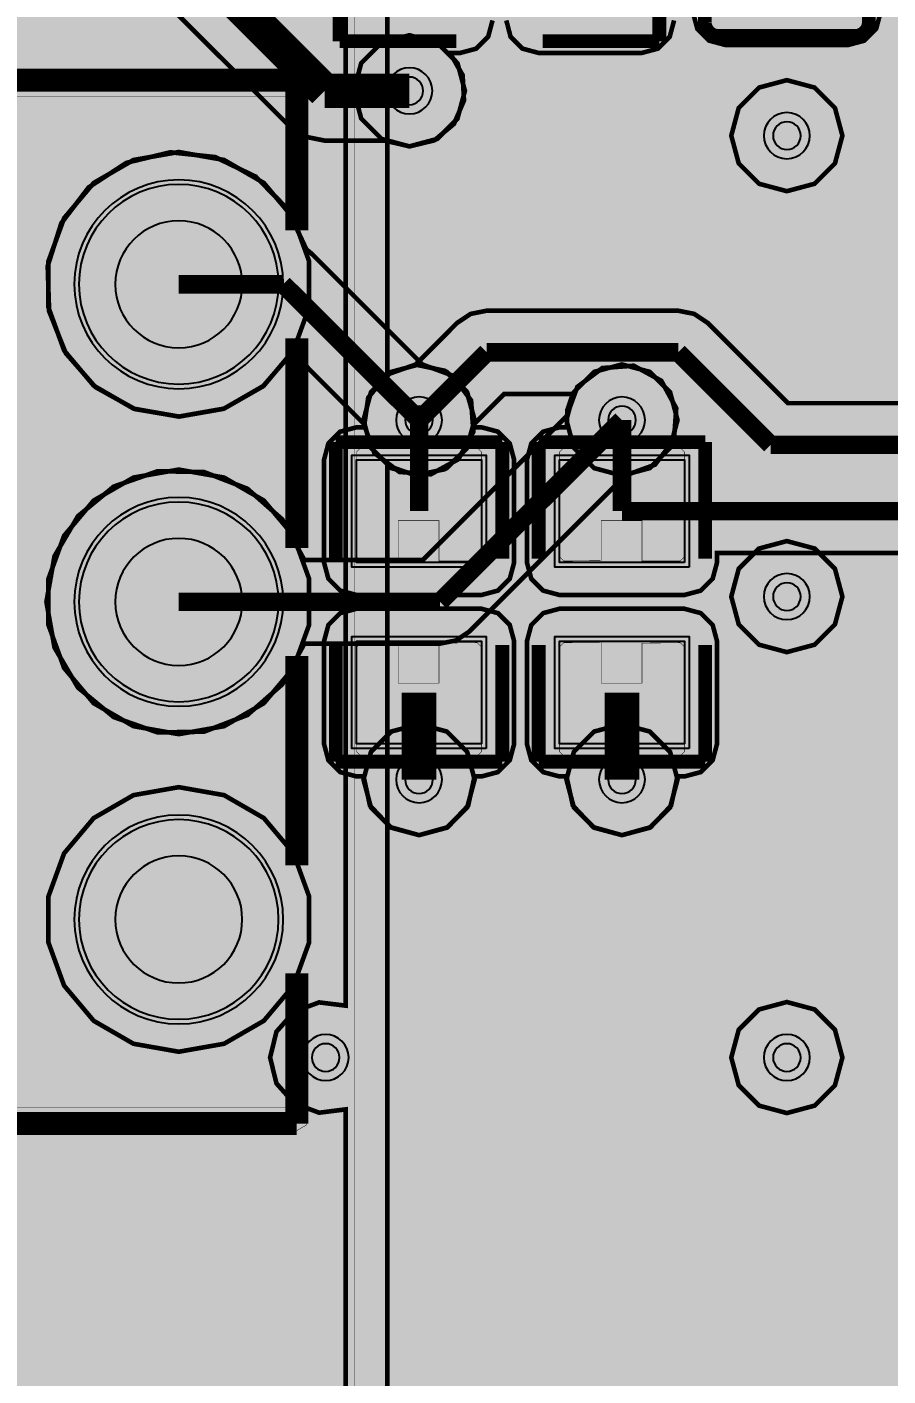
# Model space of a CAD drawing. Header units: millimetres. Extents: x -61 to 56, y -72 to 70.
# Drawn here: x -42.77 to -33.29, y 5.47 to 20.34 of the extents above; entities that cross this region are included whole.
import ezdxf

# ---------------------------------------------------------------- set-up
doc = ezdxf.new("R2010")
doc.units = ezdxf.units.MM
doc.header["$MEASUREMENT"] = 0
for name, color, linetype, true_color in [('02GND', 7, 'Continuous', 0x999966), ('03POWER', 7, 'Continuous', 0x008000), ('Bottom-Layer', 7, 'Continuous', 0x0000ff), ('Bottom-Paste-Mask-Layer', 7, 'Continuous', 0x800000), ('Bottom-Solder-Mask-Layer', 7, 'Continuous', 0xaa00ff), ('Document-Layer', 7, 'Continuous', 0xffffff), ('Hole-Layer', 7, 'Continuous', 0x222222), ('Multi-Layer', 7, 'Continuous', 0xc0c0c0), ('Top-Layer', 7, 'Continuous', 0xff0000), ('Top-Paste-Mask-Layer', 7, 'Continuous', 0x808080), ('Top-Silkscreen-Layer', 7, 'Continuous', 0xffcc00), ('Top-Solder-Mask-Layer', 7, 'Continuous', 0x800080)]:
    doc.layers.add(name, color=color, linetype=linetype, true_color=true_color)

msp = doc.modelspace()

# ---------------------------------------------------------------- hatches: boundary and pattern name
at = {"layer": '02GND'}
for points in [[(-49.642, 52.153), (49.642, 52.153), (49.642, -62.142), (-49.642, -62.142)], [(-39.172, 19.632), (-39.09, 19.326), (-38.866, 19.102), (-38.56, 19.02), (-38.254, 19.102), (-38.03, 19.326), (-37.948, 19.632), (-38.03, 19.938), (-38.254, 20.163), (-38.56, 20.245), (-38.866, 20.163), (-39.09, 19.938)], [(-41.1, 18.958), (-41.599, 18.87), (-42.037, 18.617), (-42.363, 18.229), (-42.536, 17.753), (-42.536, 17.247), (-42.363, 16.771), (-42.037, 16.383), (-41.599, 16.13), (-41.1, 16.042), (-40.601, 16.13), (-40.163, 16.383), (-39.837, 16.771), (-39.664, 17.247), (-39.664, 17.753), (-39.837, 18.229), (-40.163, 18.617), (-40.601, 18.87)], [(-39.065, 16.004), (-38.983, 15.698), (-38.759, 15.474), (-38.453, 15.392), (-38.147, 15.474), (-37.923, 15.698), (-37.841, 16.004), (-37.923, 16.311), (-38.147, 16.535), (-38.453, 16.617), (-38.759, 16.535), (-38.983, 16.311)], [(-36.83, 16.004), (-36.748, 15.698), (-36.524, 15.474), (-36.218, 15.392), (-35.912, 15.474), (-35.688, 15.698), (-35.606, 16.004), (-35.688, 16.311), (-35.912, 16.535), (-36.218, 16.617), (-36.524, 16.535), (-36.748, 16.311)], [(-41.1, 15.458), (-41.599, 15.37), (-42.037, 15.117), (-42.363, 14.729), (-42.536, 14.253), (-42.536, 13.747), (-42.363, 13.271), (-42.037, 12.883), (-41.599, 12.63), (-41.1, 12.542), (-40.601, 12.63), (-40.163, 12.883), (-39.837, 13.271), (-39.664, 13.747), (-39.664, 14.253), (-39.837, 14.729), (-40.163, 15.117), (-40.601, 15.37)], [(-39.065, 12.041), (-38.983, 11.735), (-38.759, 11.511), (-38.453, 11.429), (-38.147, 11.511), (-37.923, 11.735), (-37.841, 12.041), (-37.923, 12.347), (-38.147, 12.571), (-38.453, 12.653), (-38.759, 12.571), (-38.983, 12.347)], [(-36.83, 12.041), (-36.748, 11.735), (-36.524, 11.511), (-36.218, 11.429), (-35.912, 11.511), (-35.688, 11.735), (-35.606, 12.041), (-35.688, 12.347), (-35.912, 12.571), (-36.218, 12.653), (-36.524, 12.571), (-36.748, 12.347)]]:
    msp.add_hatch(color=256, dxfattribs=at).paths.add_polyline_path(points)
at = {"layer": '03POWER'}
for points in [[(48.499, -56.042), (48.581, -56.348), (48.806, -56.572), (49.112, -56.654), (49.418, -56.571), (49.642, -56.346), (49.642, -62.142), (44.192, -62.142), (44.393, -61.957), (44.493, -61.703), (44.472, -61.43), (45.189, -61.704), (45.95, -61.804), (46.713, -61.727), (47.438, -61.475), (48.085, -61.064), (48.62, -60.514), (49.014, -59.855), (49.245, -59.123), (49.302, -58.358), (49.18, -57.601), (48.887, -56.892), (48.438, -56.269), (47.858, -55.767), (47.177, -55.412), (46.434, -55.224), (45.666, -55.212), (44.917, -55.378), (44.226, -55.712), (43.631, -56.196), (43.164, -56.805), (42.849, -57.504), (42.704, -58.258), (42.737, -59.024), (42.946, -59.763), (43.32, -60.433), (43.838, -60.999), (-43.362, -60.999), (-43.621, -61.056), (-43.831, -61.218), (-43.953, -61.453), (-43.964, -61.718), (-43.863, -61.963), (-43.667, -62.142), (-49.642, -62.142), (-49.642, -56.582), (-49.433, -56.797), (-49.148, -56.888), (-48.853, -56.832), (-49.162, -57.541), (-49.298, -58.303), (-49.253, -59.075), (-49.03, -59.816), (-48.641, -60.484), (-48.107, -61.044), (-47.458, -61.464), (-46.728, -61.722), (-45.959, -61.803), (-45.192, -61.703), (-44.469, -61.428), (-43.83, -60.992), (-43.31, -60.419), (-42.937, -59.741), (-42.732, -58.995), (-42.707, -58.222), (-42.861, -57.464), (-43.188, -56.763), (-43.668, -56.157), (-44.277, -55.679), (-44.979, -55.356), (-45.738, -55.205), (-46.511, -55.234), (-47.256, -55.443), (-47.932, -55.818), (-48.502, -56.341), (-48.5, -56.309), (-48.499, -56.277), (-48.499, 51.315), (-19.403, 51.315), (-19.629, 51.144), (-19.755, 50.889), (-19.751, 50.604), (-19.619, 50.352), (-19.388, 50.187), (-19.658, 49.977), (-19.773, 49.655), (-19.698, 49.322), (-19.455, 49.081), (-19.684, 48.858), (-19.769, 48.551), (-19.689, 48.242), (-19.463, 48.016), (-19.155, 47.934), (-18.847, 48.018), (-18.624, 48.246), (-18.545, 48.556), (-18.633, 48.863), (-18.864, 49.083), (-18.625, 49.324), (-18.551, 49.655), (-18.665, 49.975), (-18.931, 50.185), (-18.698, 50.349), (-18.565, 50.601), (-18.56, 50.887), (-18.685, 51.143), (-18.912, 51.315), (48.426, 51.315), (48.499, 51.242)], [(-46.283, 39.221), (-46.42, 39.193), (-46.536, 39.116), (-47.743, 37.909), (-47.821, 37.792), (-47.848, 37.655), (-47.848, -24.451), (-47.821, -24.588), (-47.743, -24.704), (-46.326, -26.121), (-46.21, -26.198), (-46.073, -26.226), (-40.603, -26.226), (-40.466, -26.198), (-40.35, -26.121), (-38.908, -24.678), (-38.83, -24.562), (-38.803, -24.425), (-38.803, 15.502), (-38.492, 15.394), (-38.17, 15.462), (-37.93, 15.687), (-37.841, 16.004), (-37.93, 16.322), (-38.17, 16.547), (-38.492, 16.615), (-38.803, 16.507), (-38.803, 28.716), (-36.173, 31.345), (-36.013, 31.073), (-35.739, 30.917), (-35.424, 30.918), (-35.151, 31.076), (-34.993, 31.349), (-34.992, 31.665), (-35.148, 31.939), (-35.42, 32.099), (-33.88, 33.638), (-33.802, 33.755), (-33.775, 33.892), (-33.775, 38.431), (-33.802, 38.568), (-33.88, 38.684), (-34.114, 38.918), (-33.866, 39.163), (-33.791, 39.504), (-33.915, 39.83), (-34.197, 40.035), (-34.545, 40.053), (-34.847, 39.878), (-35.004, 39.567), (-34.966, 39.221), (-38.918, 39.221), (-38.872, 39.515), (-38.972, 39.797), (-39.193, 39.998), (-39.482, 40.07), (-39.771, 39.998), (-39.992, 39.797), (-40.091, 39.515), (-40.046, 39.221), (-43.998, 39.221), (-43.952, 39.515), (-44.052, 39.797), (-44.273, 39.998), (-44.562, 40.07), (-44.851, 39.998), (-45.072, 39.797), (-45.171, 39.515), (-45.126, 39.221)], [(-39.262, -6.763), (-39.262, -8.205), (-39.576, -8.073), (-39.911, -8.128), (-40.165, -8.354), (-40.26, -8.681), (-40.165, -9.007), (-39.911, -9.233), (-39.576, -9.289), (-39.262, -9.157), (-39.262, -10.77), (-39.587, -10.739), (-39.881, -10.878), (-40.063, -11.149), (-40.08, -11.474), (-40.536, -11.255), (-41.039, -11.193), (-41.535, -11.296), (-41.971, -11.553), (-42.303, -11.936), (-42.494, -12.405), (-42.524, -12.911), (-42.39, -13.4), (-42.107, -13.82), (-41.704, -14.126), (-41.224, -14.288), (-40.718, -14.287), (-40.238, -14.124), (-39.837, -13.815), (-39.555, -13.394), (-39.424, -12.905), (-39.456, -12.399), (-39.649, -11.931), (-39.454, -11.953), (-39.262, -11.913), (-39.262, -15.85), (-39.369, -15.82), (-39.479, -15.81), (-39.714, -15.333), (-40.095, -14.963), (-40.578, -14.743), (-41.108, -14.698), (-41.621, -14.833), (-42.06, -15.132), (-42.372, -15.562), (-42.522, -16.072), (-42.492, -16.602), (-42.286, -17.091), (-41.927, -17.483), (-41.457, -17.731), (-40.932, -17.808), (-40.411, -17.703), (-39.956, -17.429), (-39.619, -17.019), (-39.439, -17.033), (-39.262, -16.993), (-39.262, -19.458), (-39.304, -19.55), (-39.318, -19.65), (-39.318, -21.35), (-39.304, -21.45), (-39.262, -21.542), (-39.262, -24.383), (-40.645, -25.766), (-46.031, -25.766), (-47.388, -24.408), (-47.388, 37.613), (-46.241, 38.761), (-34.607, 38.761), (-34.235, 38.389), (-34.235, 34.967), (-34.579, 34.964), (-34.867, 34.776), (-35.008, 34.463), (-34.958, 34.123), (-34.733, 33.863), (-34.403, 33.766), (-38.87, 29.299), (-38.947, 29.597), (-39.16, 29.819), (-39.454, 29.91), (-39.755, 29.846), (-39.987, 29.645), (-40.091, 29.355), (-40.042, 29.052), (-39.852, 28.81), (-39.568, 28.692), (-39.262, 28.727), (-39.262, 9.55), (-39.554, 9.586), (-39.829, 9.483), (-40.024, 9.263), (-40.094, 8.978), (-40.024, 8.693), (-39.829, 8.474), (-39.554, 8.37), (-39.262, 8.407), (-39.262, 4.47), (-39.554, 4.506), (-39.829, 4.403), (-40.024, 4.183), (-40.094, 3.898), (-40.024, 3.613), (-39.829, 3.394), (-39.554, 3.29), (-39.262, 3.327), (-39.262, -0.61), (-39.559, -0.575), (-39.838, -0.684), (-40.264, -0.363), (-40.773, -0.205), (-41.306, -0.228), (-41.8, -0.429), (-42.197, -0.785), (-42.451, -1.254), (-42.532, -1.781), (-42.43, -2.304), (-42.158, -2.763), (-41.747, -3.103), (-41.246, -3.284), (-40.712, -3.286), (-40.21, -3.108), (-39.796, -2.77), (-39.521, -2.313), (-39.416, -1.79), (-39.338, -1.777), (-39.262, -1.753), (-39.262, -5.801), (-39.575, -5.673), (-39.909, -5.731), (-40.16, -5.957), (-40.254, -6.282), (-40.16, -6.607), (-39.909, -6.833), (-39.575, -6.891)], [(-35.014, 19.138), (-34.932, 18.832), (-34.708, 18.608), (-34.402, 18.526), (-34.096, 18.608), (-33.872, 18.832), (-33.79, 19.138), (-33.872, 19.444), (-34.096, 19.668), (-34.402, 19.75), (-34.708, 19.668), (-34.932, 19.444)], [(-41.1, 18.958), (-41.599, 18.87), (-42.037, 18.617), (-42.363, 18.229), (-42.536, 17.753), (-42.536, 17.247), (-42.363, 16.771), (-42.037, 16.383), (-41.599, 16.13), (-41.1, 16.042), (-40.601, 16.13), (-40.163, 16.383), (-39.837, 16.771), (-39.664, 17.247), (-39.664, 17.753), (-39.837, 18.229), (-40.163, 18.617), (-40.601, 18.87)], [(-36.83, 16.004), (-36.748, 15.698), (-36.524, 15.474), (-36.218, 15.392), (-35.912, 15.474), (-35.688, 15.698), (-35.606, 16.004), (-35.688, 16.311), (-35.912, 16.535), (-36.218, 16.617), (-36.524, 16.535), (-36.748, 16.311)], [(-41.1, 15.458), (-41.599, 15.37), (-42.037, 15.117), (-42.363, 14.729), (-42.536, 14.253), (-42.536, 13.747), (-42.363, 13.271), (-42.037, 12.883), (-41.599, 12.63), (-41.1, 12.542), (-40.601, 12.63), (-40.163, 12.883), (-39.837, 13.271), (-39.664, 13.747), (-39.664, 14.253), (-39.837, 14.729), (-40.163, 15.117), (-40.601, 15.37)], [(-35.014, 14.058), (-34.932, 13.752), (-34.708, 13.528), (-34.402, 13.446), (-34.096, 13.528), (-33.872, 13.752), (-33.79, 14.058), (-33.872, 14.364), (-34.096, 14.588), (-34.402, 14.67), (-34.708, 14.588), (-34.932, 14.364)], [(-41.1, 11.958), (-41.599, 11.87), (-42.037, 11.617), (-42.363, 11.229), (-42.536, 10.753), (-42.536, 10.247), (-42.363, 9.771), (-42.037, 9.383), (-41.599, 9.13), (-41.1, 9.042), (-40.601, 9.13), (-40.163, 9.383), (-39.837, 9.771), (-39.664, 10.247), (-39.664, 10.753), (-39.837, 11.229), (-40.163, 11.617), (-40.601, 11.87)], [(-35.014, 8.978), (-34.932, 8.672), (-34.708, 8.448), (-34.402, 8.366), (-34.096, 8.448), (-33.872, 8.672), (-33.79, 8.978), (-33.872, 9.284), (-34.096, 9.508), (-34.402, 9.59), (-34.708, 9.508), (-34.932, 9.284)]]:
    msp.add_hatch(color=256, dxfattribs=at).paths.add_polyline_path(points)
at = {"layer": 'Bottom-Layer'}
for points in [[(-49.642, -62.142), (-49.642, 52.153), (49.642, 52.153), (49.642, -62.142)], [(-39.172, 19.632), (-39.09, 19.326), (-38.866, 19.102), (-38.56, 19.02), (-38.254, 19.102), (-38.03, 19.326), (-37.948, 19.632), (-38.03, 19.938), (-38.254, 20.163), (-38.56, 20.245), (-38.866, 20.163), (-39.09, 19.938)], [(-39.064, 15.965), (-38.945, 15.64), (-38.669, 15.432), (-38.324, 15.406), (-38.02, 15.572), (-37.855, 15.875), (-37.88, 16.22), (-38.089, 16.496), (-38.414, 16.615), (-39.624, 17.825), (-39.657, 17.855), (-39.693, 17.882), (-39.903, 18.332), (-40.252, 18.686), (-40.699, 18.902), (-41.193, 18.955), (-41.676, 18.839), (-42.093, 18.568), (-42.394, 18.173), (-42.544, 17.7), (-42.528, 17.203), (-42.345, 16.741), (-42.018, 16.367), (-41.584, 16.125), (-41.095, 16.042), (-40.605, 16.128), (-40.174, 16.374), (-39.849, 16.751)], [(-42.2, 17.5, 1), (-40, 17.5, 1)], [(-38.413, 14.46), (-39.716, 14.46), (-39.96, 14.909), (-40.344, 15.247), (-40.822, 15.431), (-41.333, 15.44), (-41.816, 15.271), (-42.21, 14.945), (-42.469, 14.504), (-42.558, 14), (-42.469, 13.497), (-42.21, 13.055), (-41.816, 12.73), (-41.333, 12.561), (-40.822, 12.569), (-40.344, 12.753), (-39.96, 13.091), (-39.716, 13.54), (-38.222, 13.54), (-38.046, 13.575), (-37.897, 13.675), (-36.179, 15.394), (-35.854, 15.512), (-35.645, 15.788), (-35.62, 16.134), (-35.785, 16.437), (-36.089, 16.603), (-36.434, 16.577), (-36.71, 16.369), (-36.829, 16.044)], [(-42.2, 14, 1), (-40, 14, 1)], [(-39.065, 12.041), (-38.983, 11.735), (-38.759, 11.511), (-38.453, 11.429), (-38.147, 11.511), (-37.923, 11.735), (-37.841, 12.041), (-37.923, 12.347), (-38.147, 12.571), (-38.453, 12.653), (-38.759, 12.571), (-38.983, 12.347)], [(-36.83, 12.041), (-36.748, 11.735), (-36.524, 11.511), (-36.218, 11.429), (-35.912, 11.511), (-35.688, 11.735), (-35.606, 12.041), (-35.688, 12.347), (-35.912, 12.571), (-36.218, 12.653), (-36.524, 12.571), (-36.748, 12.347)], [(-42.2, 10.5, 1), (-40, 10.5, 1)]]:
    msp.add_hatch(color=256, dxfattribs=at).paths.add_polyline_path(points)
at = {"layer": 'Bottom-Paste-Mask-Layer'}
for points in [[(-42.2, 17.5, 1), (-40, 17.5, 1)], [(-42.2, 14, 1), (-40, 14, 1)], [(-42.2, 10.5, 1), (-40, 10.5, 1)]]:
    msp.add_hatch(color=256, dxfattribs=at).paths.add_polyline_path(points)
at = {"layer": 'Bottom-Solder-Mask-Layer'}
for points in [[(-42.251, 17.5, 1), (-39.949, 17.5, 1)], [(-42.251, 14, 1), (-39.949, 14, 1)], [(-42.251, 10.5, 1), (-39.949, 10.5, 1)]]:
    msp.add_hatch(color=256, dxfattribs=at).paths.add_polyline_path(points)
at = {"layer": 'Document-Layer'}
msp.add_hatch(color=256, dxfattribs=at).paths.add_polyline_path([(-39.8, 19.573), (-48.873, 19.573), (-48.873, 8.427), (-39.8, 8.427), (-39.69, 8.364), (-39.69, 8.237), (-39.8, 8.173), (-49, 8.173), (-49.09, 8.21), (-49.127, 8.3), (-49.127, 19.7), (-49.09, 19.79), (-49, 19.827), (-39.8, 19.827), (-39.69, 19.764), (-39.69, 19.637)])
msp.add_hatch(color=256, dxfattribs=at).paths.add_polyline_path([(-39.8, 19.573), (-48.873, 19.573), (-48.873, 8.427), (-39.8, 8.427), (-39.69, 8.364), (-39.69, 8.237), (-39.8, 8.173), (-49, 8.173), (-49.09, 8.21), (-49.127, 8.3), (-49.127, 19.7), (-49.09, 19.79), (-49, 19.827), (-39.8, 19.827), (-39.69, 19.764), (-39.69, 19.637)])
at = {"layer": 'Hole-Layer'}
for points in [[(-41.8, 17.5, 1), (-40.4, 17.5, 1)], [(-41.8, 14, 1), (-40.4, 14, 1)], [(-41.8, 10.5, 1), (-40.4, 10.5, 1)]]:
    msp.add_hatch(color=256, dxfattribs=at).paths.add_polyline_path(points)
at = {"layer": 'Multi-Layer'}
for points in [[(-42.2, 17.5, 1), (-40, 17.5, 1)], [(-42.2, 17.5, 1), (-40, 17.5, 1)], [(-42.2, 17.5, 1), (-40, 17.5, 1)], [(-42.2, 14, 1), (-40, 14, 1)], [(-42.2, 14, 1), (-40, 14, 1)], [(-42.2, 14, 1), (-40, 14, 1)], [(-42.2, 10.5, 1), (-40, 10.5, 1)], [(-42.2, 10.5, 1), (-40, 10.5, 1)], [(-42.2, 10.5, 1), (-40, 10.5, 1)]]:
    msp.add_hatch(color=256, dxfattribs=at).paths.add_polyline_path(points)
at = {"layer": 'Top-Layer'}
for points in [[(-49.642, -62.142), (-49.642, 52.153), (49.642, 52.153), (49.642, -62.142)], [(-43.206, 30.511), (-44.578, 29.138), (-44.697, 28.96), (-44.739, 28.75), (-44.739, 27.35), (-44.756, 27.35), (-44.935, 27.302), (-45.067, 27.171), (-45.114, 26.992), (-45.114, 26.852), (-45.256, 26.852), (-45.256, 26.992), (-45.304, 27.171), (-45.435, 27.302), (-45.614, 27.35), (-46.746, 27.35), (-46.925, 27.302), (-47.057, 27.171), (-47.105, 26.992), (-47.105, 25.615), (-47.057, 25.435), (-46.925, 25.304), (-46.746, 25.256), (-45.614, 25.256), (-45.435, 25.304), (-45.304, 25.435), (-45.256, 25.615), (-45.256, 25.754), (-45.114, 25.754), (-45.114, 25.615), (-45.067, 25.435), (-44.935, 25.304), (-44.756, 25.256), (-43.778, 25.256), (-43.919, 25.115), (-44.756, 25.115), (-44.935, 25.067), (-45.067, 24.936), (-45.114, 24.757), (-45.114, 24.617), (-45.256, 24.617), (-45.256, 24.757), (-45.304, 24.936), (-45.435, 25.067), (-45.614, 25.115), (-46.746, 25.115), (-46.925, 25.067), (-47.057, 24.936), (-47.105, 24.757), (-47.105, 23.38), (-47.057, 23.2), (-46.925, 23.069), (-46.746, 23.021), (-45.614, 23.021), (-45.435, 23.069), (-45.304, 23.2), (-45.256, 23.38), (-45.256, 23.519), (-45.114, 23.519), (-45.114, 23.38), (-45.067, 23.2), (-44.935, 23.069), (-44.756, 23.021), (-43.624, 23.021), (-43.445, 23.069), (-43.314, 23.2), (-43.266, 23.38), (-43.266, 24.217), (-43.114, 24.368), (-43.114, 23.38), (-43.067, 23.2), (-42.935, 23.069), (-42.756, 23.021), (-42.739, 23.021), (-42.739, 22.328), (-42.697, 22.118), (-42.578, 21.94), (-39.882, 19.244), (-39.704, 19.126), (-39.494, 19.084), (-38.832, 19.084), (-38.558, 19.02), (-38.285, 19.086), (-38.069, 19.267), (-37.958, 19.525), (-37.973, 19.805), (-38.112, 20.049), (-38.002, 20.049), (-37.823, 20.097), (-37.692, 20.228), (-37.644, 20.408), (-37.644, 21.785), (-37.692, 21.964), (-37.823, 22.095), (-38.002, 22.143), (-38.019, 22.143), (-38.019, 22.285), (-37.863, 22.285), (-37.684, 22.333), (-37.553, 22.464), (-37.505, 22.643), (-37.505, 23.993), (-37.553, 24.172), (-37.684, 24.303), (-37.863, 24.351), (-38.266, 24.351), (-38.266, 25.074), (-38.197, 25.235), (-38.173, 25.408), (-38.173, 26.79), (-38.251, 27.097), (-38.466, 27.329), (-38.767, 27.43), (-39.079, 27.376), (-39.327, 27.178), (-39.45, 26.887), (-39.574, 27.178), (-39.822, 27.376), (-40.134, 27.43), (-40.434, 27.329), (-40.649, 27.097), (-40.727, 26.79), (-40.727, 26.233), (-41.256, 25.704), (-41.266, 25.704), (-41.266, 26.992), (-41.357, 27.23), (-41.583, 27.347), (-41.635, 27.687), (-41.861, 27.945), (-42.19, 28.041), (-42.52, 27.945), (-42.745, 27.687), (-42.797, 27.347), (-43.023, 27.23), (-43.114, 26.992), (-43.114, 25.704), (-43.191, 25.697), (-43.266, 25.679), (-43.266, 26.992), (-43.314, 27.171), (-43.445, 27.302), (-43.624, 27.35), (-43.641, 27.35), (-43.641, 28.523), (-42.59, 29.574), (-39.265, 29.574), (-39.055, 29.616), (-38.877, 29.735), (-38.427, 30.185), (-38.331, 30.315), (-38.276, 30.468), (-38.226, 30.561), (-38.192, 30.661), (-38.159, 30.545), (-38.09, 30.447), (-37.923, 30.28), (-37.806, 30.203), (-37.669, 30.175), (-37.437, 30.175), (-37.3, 30.203), (-37.184, 30.28), (-37.16, 30.304), (-37.091, 30.364), (-37.031, 30.433), (-37.003, 30.461), (-36.934, 30.558), (-36.901, 30.673), (-36.76, 30.398), (-36.508, 30.22), (-36.202, 30.18), (-35.912, 30.288), (-35.707, 30.519), (-35.633, 30.818), (-35.633, 30.897), (-35.584, 30.897), (-35.277, 30.979), (-35.053, 31.203), (-34.971, 31.509), (-35.053, 31.815), (-35.277, 32.039), (-35.584, 32.121), (-35.633, 32.121), (-35.633, 32.2), (-35.711, 32.507), (-35.926, 32.739), (-36.225, 32.84), (-34.194, 34.872), (-34.116, 34.988), (-34.089, 35.125), (-34.089, 37.406), (-34.116, 37.543), (-34.194, 37.659), (-34.386, 37.85), (-34.502, 37.928), (-34.639, 37.955), (-37.712, 37.955), (-37.849, 37.928), (-37.966, 37.85), (-38.141, 37.675), (-38.219, 37.559), (-38.246, 37.421), (-38.246, 32.498), (-38.46, 32.735), (-38.761, 32.84), (-39.075, 32.787), (-39.325, 32.59), (-39.45, 32.297), (-39.574, 32.589), (-39.822, 32.786), (-40.134, 32.841), (-40.434, 32.739), (-40.649, 32.507), (-40.727, 32.2), (-40.727, 32.121), (-41.127, 32.121), (-41.127, 32.184), (-41.175, 32.363), (-41.306, 32.494), (-41.485, 32.542), (-42.895, 32.542), (-43.074, 32.494), (-43.205, 32.363), (-43.253, 32.184), (-43.253, 30.834), (-43.223, 30.689), (-43.136, 30.569), (-43.172, 30.541)], [(-35.644, 21.785), (-35.692, 21.964), (-35.823, 22.095), (-36.002, 22.143), (-37.134, 22.143), (-37.313, 22.095), (-37.445, 21.964), (-37.492, 21.785), (-37.492, 20.408), (-37.445, 20.228), (-37.313, 20.097), (-37.134, 20.049), (-36.002, 20.049), (-35.823, 20.097), (-35.692, 20.228), (-35.644, 20.408), (-35.644, 20.547), (-35.436, 20.547), (-35.436, 20.495), (-35.388, 20.316), (-35.257, 20.185), (-35.078, 20.137), (-33.728, 20.137), (-33.549, 20.185), (-33.418, 20.316), (-33.37, 20.495), (-33.37, 21.905), (-33.418, 22.084), (-33.549, 22.215), (-33.728, 22.263), (-35.078, 22.263), (-35.257, 22.215), (-35.388, 22.084), (-35.436, 21.905), (-35.436, 21.645), (-35.644, 21.645)], [(-41.1, 18.958), (-41.599, 18.87), (-42.037, 18.617), (-42.363, 18.229), (-42.536, 17.753), (-42.536, 17.247), (-42.363, 16.771), (-42.037, 16.383), (-41.599, 16.13), (-41.1, 16.042), (-40.601, 16.13), (-40.163, 16.383), (-39.837, 16.771), (-39.664, 17.247), (-39.664, 17.753), (-39.837, 18.229), (-40.163, 18.617), (-40.601, 18.87)], [(-42.2, 17.5, 1), (-40, 17.5, 1)], [(-12.194, 9.561), (-12.194, 7.142), (-12.332, 6.871), (-12.322, 6.567), (-12.168, 6.305), (-11.906, 6.15), (-11.603, 6.14), (-11.331, 6.277), (-11.16, 6.527), (-11.129, 6.83), (-10.82, 6.829), (-10.55, 6.978), (-10.388, 7.241), (-10.374, 7.55), (-10.513, 7.826), (-10.513, 10.434), (-10.548, 10.61), (-10.647, 10.76), (-15.944, 16.056), (-16.093, 16.155), (-16.269, 16.19), (-34.389, 16.19), (-35.274, 17.075), (-35.423, 17.174), (-35.599, 17.209), (-37.708, 17.209), (-37.884, 17.174), (-38.033, 17.075), (-38.492, 16.615), (-38.804, 16.506), (-39.013, 16.251), (-39.06, 15.924), (-39.142, 15.924), (-39.321, 15.876), (-39.452, 15.745), (-39.5, 15.566), (-39.5, 14.434), (-39.452, 14.255), (-39.321, 14.124), (-39.142, 14.076), (-37.765, 14.076), (-37.585, 14.124), (-37.454, 14.255), (-37.406, 14.434), (-37.406, 15.566), (-37.454, 15.745), (-37.585, 15.876), (-37.765, 15.924), (-37.846, 15.924), (-37.844, 15.945), (-37.842, 15.965), (-37.517, 16.29), (-36.76, 16.29), (-36.821, 16.112), (-36.825, 15.924), (-36.907, 15.924), (-37.086, 15.876), (-37.217, 15.745), (-37.265, 15.566), (-37.265, 14.434), (-37.217, 14.255), (-37.086, 14.124), (-36.907, 14.076), (-35.53, 14.076), (-35.35, 14.124), (-35.219, 14.255), (-35.171, 14.434), (-35.171, 14.54), (-17.174, 14.54)], [(-37.765, 14.434), (-39.142, 14.434), (-39.142, 15.566), (-37.765, 15.566)], [(-35.53, 14.434), (-36.907, 14.434), (-36.907, 15.566), (-35.53, 15.566)], [(-41.1, 15.458), (-41.599, 15.37), (-42.037, 15.117), (-42.363, 14.729), (-42.536, 14.253), (-42.536, 13.747), (-42.363, 13.271), (-42.037, 12.883), (-41.599, 12.63), (-41.1, 12.542), (-40.601, 12.63), (-40.163, 12.883), (-39.837, 13.271), (-39.664, 13.747), (-39.664, 14.253), (-39.837, 14.729), (-40.163, 15.117), (-40.601, 15.37)], [(-42.2, 14, 1), (-40, 14, 1)], [(-38.453, 11.429), (-38.137, 11.517), (-37.912, 11.755), (-37.842, 12.076), (-37.765, 12.076), (-37.585, 12.124), (-37.454, 12.255), (-37.406, 12.434), (-37.406, 13.566), (-37.454, 13.745), (-37.585, 13.876), (-37.765, 13.924), (-39.142, 13.924), (-39.321, 13.876), (-39.452, 13.745), (-39.5, 13.566), (-39.5, 12.434), (-39.452, 12.255), (-39.321, 12.124), (-39.142, 12.076), (-39.064, 12.076), (-38.994, 11.755), (-38.769, 11.517)], [(-36.218, 11.429), (-35.902, 11.517), (-35.677, 11.755), (-35.607, 12.076), (-35.53, 12.076), (-35.35, 12.124), (-35.219, 12.255), (-35.171, 12.434), (-35.171, 13.566), (-35.219, 13.745), (-35.35, 13.876), (-35.53, 13.924), (-36.907, 13.924), (-37.086, 13.876), (-37.217, 13.745), (-37.265, 13.566), (-37.265, 12.434), (-37.217, 12.255), (-37.086, 12.124), (-36.907, 12.076), (-36.829, 12.076), (-36.759, 11.755), (-36.534, 11.517)], [(-37.765, 12.434), (-39.142, 12.434), (-39.142, 13.566), (-37.765, 13.566)], [(-35.53, 12.434), (-36.907, 12.434), (-36.907, 13.566), (-35.53, 13.566)], [(-42.2, 10.5, 1), (-40, 10.5, 1)]]:
    msp.add_hatch(color=256, dxfattribs=at).paths.add_polyline_path(points)
at = {"layer": 'Top-Paste-Mask-Layer'}
for points in [[(-42.2, 17.5, 1), (-40, 17.5, 1)], [(-37.813, 14.45), (-38.233, 14.45), (-38.233, 14.895), (-38.683, 14.895), (-38.683, 14.455), (-39.093, 14.45), (-39.143, 14.5), (-39.143, 15.65), (-39.093, 15.7), (-37.813, 15.7), (-37.763, 15.65), (-37.763, 14.5)], [(-37.813, 14.45), (-38.233, 14.45), (-38.233, 14.895), (-38.683, 14.895), (-38.683, 14.455), (-39.093, 14.45), (-39.143, 14.5), (-39.143, 15.65), (-39.093, 15.7), (-37.813, 15.7), (-37.763, 15.65), (-37.763, 14.5)], [(-35.578, 14.45), (-35.998, 14.45), (-35.998, 14.895), (-36.448, 14.895), (-36.448, 14.455), (-36.858, 14.45), (-36.908, 14.5), (-36.908, 15.65), (-36.858, 15.7), (-35.578, 15.7), (-35.528, 15.65), (-35.528, 14.5)], [(-35.578, 14.45), (-35.998, 14.45), (-35.998, 14.895), (-36.448, 14.895), (-36.448, 14.455), (-36.858, 14.45), (-36.908, 14.5), (-36.908, 15.65), (-36.858, 15.7), (-35.578, 15.7), (-35.528, 15.65), (-35.528, 14.5)], [(-42.2, 14, 1), (-40, 14, 1)], [(-37.813, 12.3), (-39.093, 12.3), (-39.143, 12.35), (-39.143, 13.5), (-39.093, 13.55), (-38.683, 13.555), (-38.683, 13.105), (-38.233, 13.105), (-38.233, 13.545), (-37.813, 13.55), (-37.763, 13.5), (-37.763, 12.35)], [(-37.813, 12.3), (-39.093, 12.3), (-39.143, 12.35), (-39.143, 13.5), (-39.093, 13.55), (-38.683, 13.555), (-38.683, 13.105), (-38.233, 13.105), (-38.233, 13.545), (-37.813, 13.55), (-37.763, 13.5), (-37.763, 12.35)], [(-35.578, 12.3), (-36.858, 12.3), (-36.908, 12.35), (-36.908, 13.5), (-36.858, 13.55), (-36.448, 13.555), (-36.448, 13.105), (-35.998, 13.105), (-35.998, 13.545), (-35.578, 13.55), (-35.528, 13.5), (-35.528, 12.35)], [(-35.578, 12.3), (-36.858, 12.3), (-36.908, 12.35), (-36.908, 13.5), (-36.858, 13.55), (-36.448, 13.555), (-36.448, 13.105), (-35.998, 13.105), (-35.998, 13.545), (-35.578, 13.55), (-35.528, 13.5), (-35.528, 12.35)], [(-42.2, 10.5, 1), (-40, 10.5, 1)]]:
    msp.add_hatch(color=256, dxfattribs=at).paths.add_polyline_path(points)
at = {"layer": 'Top-Solder-Mask-Layer'}
for points in [[(-42.251, 17.5, 1), (-39.949, 17.5, 1)], [(-37.714, 14.383), (-39.192, 14.383), (-39.192, 15.617), (-37.714, 15.617)], [(-35.479, 14.383), (-36.957, 14.383), (-36.957, 15.617), (-35.479, 15.617)], [(-42.251, 14, 1), (-39.949, 14, 1)], [(-37.714, 12.383), (-39.192, 12.383), (-39.192, 13.617), (-37.714, 13.617)], [(-35.479, 12.383), (-36.957, 12.383), (-36.957, 13.617), (-35.479, 13.617)], [(-42.251, 10.5, 1), (-39.949, 10.5, 1)]]:
    msp.add_hatch(color=256, dxfattribs=at).paths.add_polyline_path(points)

# ---------------------------------------------------------------- linework, layer by layer
at = {"layer": '02GND', "const_width": 0.0508}
for points in [[(-39.172, 19.632), (-39.09, 19.326), (-38.866, 19.102), (-38.56, 19.02), (-38.254, 19.102), (-38.03, 19.326), (-37.948, 19.632), (-38.03, 19.938), (-38.254, 20.163), (-38.56, 20.245), (-38.866, 20.163), (-39.09, 19.938)], [(-41.1, 18.958), (-41.599, 18.87), (-42.037, 18.617), (-42.363, 18.229), (-42.536, 17.753), (-42.536, 17.247), (-42.363, 16.771), (-42.037, 16.383), (-41.599, 16.13), (-41.1, 16.042), (-40.601, 16.13), (-40.163, 16.383), (-39.837, 16.771), (-39.664, 17.247), (-39.664, 17.753), (-39.837, 18.229), (-40.163, 18.617), (-40.601, 18.87)], [(-39.065, 16.004), (-38.983, 15.698), (-38.759, 15.474), (-38.453, 15.392), (-38.147, 15.474), (-37.923, 15.698), (-37.841, 16.004), (-37.923, 16.311), (-38.147, 16.535), (-38.453, 16.617), (-38.759, 16.535), (-38.983, 16.311)], [(-36.83, 16.004), (-36.748, 15.698), (-36.524, 15.474), (-36.218, 15.392), (-35.912, 15.474), (-35.688, 15.698), (-35.606, 16.004), (-35.688, 16.311), (-35.912, 16.535), (-36.218, 16.617), (-36.524, 16.535), (-36.748, 16.311)], [(-41.1, 15.458), (-41.599, 15.37), (-42.037, 15.117), (-42.363, 14.729), (-42.536, 14.253), (-42.536, 13.747), (-42.363, 13.271), (-42.037, 12.883), (-41.599, 12.63), (-41.1, 12.542), (-40.601, 12.63), (-40.163, 12.883), (-39.837, 13.271), (-39.664, 13.747), (-39.664, 14.253), (-39.837, 14.729), (-40.163, 15.117), (-40.601, 15.37)], [(-39.065, 12.041), (-38.983, 11.735), (-38.759, 11.511), (-38.453, 11.429), (-38.147, 11.511), (-37.923, 11.735), (-37.841, 12.041), (-37.923, 12.347), (-38.147, 12.571), (-38.453, 12.653), (-38.759, 12.571), (-38.983, 12.347)], [(-36.83, 12.041), (-36.748, 11.735), (-36.524, 11.511), (-36.218, 11.429), (-35.912, 11.511), (-35.688, 11.735), (-35.606, 12.041), (-35.688, 12.347), (-35.912, 12.571), (-36.218, 12.653), (-36.524, 12.571), (-36.748, 12.347)]]:
    msp.add_lwpolyline(points, close=True, dxfattribs=at)
at = {"layer": '03POWER'}
for points, const_width in [([(-40.603, -25.867), (-46.073, -25.867), (-47.49, -24.451), (-47.49, 37.655), (-46.283, 38.862), (-34.565, 38.862), (-34.133, 38.431), (-34.133, 33.892), (-39.161, 28.864), (-39.161, -24.425)], 0.00508), ([(-35.014, 19.138), (-34.932, 18.832), (-34.708, 18.608), (-34.402, 18.526), (-34.096, 18.608), (-33.872, 18.832), (-33.79, 19.138), (-33.872, 19.444), (-34.096, 19.668), (-34.402, 19.75), (-34.708, 19.668), (-34.932, 19.444)], 0.0508), ([(-41.1, 18.958), (-41.599, 18.87), (-42.037, 18.617), (-42.363, 18.229), (-42.536, 17.753), (-42.536, 17.247), (-42.363, 16.771), (-42.037, 16.383), (-41.599, 16.13), (-41.1, 16.042), (-40.601, 16.13), (-40.163, 16.383), (-39.837, 16.771), (-39.664, 17.247), (-39.664, 17.753), (-39.837, 18.229), (-40.163, 18.617), (-40.601, 18.87)], 0.0508), ([(-36.83, 16.004), (-36.748, 15.698), (-36.524, 15.474), (-36.218, 15.392), (-35.912, 15.474), (-35.688, 15.698), (-35.606, 16.004), (-35.688, 16.311), (-35.912, 16.535), (-36.218, 16.617), (-36.524, 16.535), (-36.748, 16.311)], 0.0508), ([(-41.1, 15.458), (-41.599, 15.37), (-42.037, 15.117), (-42.363, 14.729), (-42.536, 14.253), (-42.536, 13.747), (-42.363, 13.271), (-42.037, 12.883), (-41.599, 12.63), (-41.1, 12.542), (-40.601, 12.63), (-40.163, 12.883), (-39.837, 13.271), (-39.664, 13.747), (-39.664, 14.253), (-39.837, 14.729), (-40.163, 15.117), (-40.601, 15.37)], 0.0508), ([(-35.014, 14.058), (-34.932, 13.752), (-34.708, 13.528), (-34.402, 13.446), (-34.096, 13.528), (-33.872, 13.752), (-33.79, 14.058), (-33.872, 14.364), (-34.096, 14.588), (-34.402, 14.67), (-34.708, 14.588), (-34.932, 14.364)], 0.0508), ([(-41.1, 11.958), (-41.599, 11.87), (-42.037, 11.617), (-42.363, 11.229), (-42.536, 10.753), (-42.536, 10.247), (-42.363, 9.771), (-42.037, 9.383), (-41.599, 9.13), (-41.1, 9.042), (-40.601, 9.13), (-40.163, 9.383), (-39.837, 9.771), (-39.664, 10.247), (-39.664, 10.753), (-39.837, 11.229), (-40.163, 11.617), (-40.601, 11.87)], 0.0508), ([(-35.014, 8.978), (-34.932, 8.672), (-34.708, 8.448), (-34.402, 8.366), (-34.096, 8.448), (-33.872, 8.672), (-33.79, 8.978), (-33.872, 9.284), (-34.096, 9.508), (-34.402, 9.59), (-34.708, 9.508), (-34.932, 9.284)], 0.0508)]:
    msp.add_lwpolyline(points, close=True, dxfattribs=dict(at, const_width=const_width))
at = {"layer": '03POWER', "const_width": 0.0508}
for points in [[(-47.848, 37.655), (-47.848, -24.451), (-47.821, -24.588), (-47.743, -24.704), (-46.326, -26.121), (-46.21, -26.198), (-46.073, -26.226), (-40.603, -26.226), (-40.466, -26.198), (-40.35, -26.121), (-38.908, -24.678), (-38.83, -24.562), (-38.803, -24.425), (-38.803, 15.502), (-38.492, 15.394), (-38.17, 15.462), (-37.93, 15.687), (-37.841, 16.004), (-37.93, 16.322), (-38.17, 16.547), (-38.492, 16.615), (-38.803, 16.507), (-38.803, 28.716)], [(-39.262, 28.727), (-39.262, 9.55), (-39.554, 9.586), (-39.829, 9.483), (-40.024, 9.263), (-40.094, 8.978), (-40.024, 8.693), (-39.829, 8.474), (-39.554, 8.37), (-39.262, 8.407), (-39.262, 4.47)]]:
    msp.add_lwpolyline(points, dxfattribs=at)
at = {"layer": 'Bottom-Layer', "const_width": 0.0508}
for points in [[(-39.172, 19.632), (-39.09, 19.326), (-38.866, 19.102), (-38.56, 19.02), (-38.254, 19.102), (-38.03, 19.326), (-37.948, 19.632), (-38.03, 19.938), (-38.254, 20.163), (-38.56, 20.245), (-38.866, 20.163), (-39.09, 19.938)], [(-39.064, 15.965), (-38.945, 15.64), (-38.669, 15.432), (-38.324, 15.406), (-38.02, 15.572), (-37.855, 15.875), (-37.88, 16.22), (-38.089, 16.496), (-38.414, 16.615), (-39.624, 17.825), (-39.657, 17.855), (-39.693, 17.882), (-39.903, 18.332), (-40.252, 18.686), (-40.699, 18.902), (-41.193, 18.955), (-41.676, 18.839), (-42.093, 18.568), (-42.394, 18.173), (-42.544, 17.7), (-42.528, 17.203), (-42.345, 16.741), (-42.018, 16.367), (-41.584, 16.125), (-41.095, 16.042), (-40.605, 16.128), (-40.174, 16.374), (-39.849, 16.751)], [(-38.413, 14.46), (-39.716, 14.46), (-39.96, 14.909), (-40.344, 15.247), (-40.822, 15.431), (-41.333, 15.44), (-41.816, 15.271), (-42.21, 14.945), (-42.469, 14.504), (-42.558, 14), (-42.469, 13.497), (-42.21, 13.055), (-41.816, 12.73), (-41.333, 12.561), (-40.822, 12.569), (-40.344, 12.753), (-39.96, 13.091), (-39.716, 13.54), (-38.222, 13.54), (-38.046, 13.575), (-37.897, 13.675), (-36.179, 15.394), (-35.854, 15.512), (-35.645, 15.788), (-35.62, 16.134), (-35.785, 16.437), (-36.089, 16.603), (-36.434, 16.577), (-36.71, 16.369), (-36.829, 16.044)], [(-39.065, 12.041), (-38.983, 11.735), (-38.759, 11.511), (-38.453, 11.429), (-38.147, 11.511), (-37.923, 11.735), (-37.841, 12.041), (-37.923, 12.347), (-38.147, 12.571), (-38.453, 12.653), (-38.759, 12.571), (-38.983, 12.347)], [(-36.83, 12.041), (-36.748, 11.735), (-36.524, 11.511), (-36.218, 11.429), (-35.912, 11.511), (-35.688, 11.735), (-35.606, 12.041), (-35.688, 12.347), (-35.912, 12.571), (-36.218, 12.653), (-36.524, 12.571), (-36.748, 12.347)]]:
    msp.add_lwpolyline(points, close=True, dxfattribs=at)
at = {"layer": 'Bottom-Layer'}
for points in [[(-42.2, 17.5, 1), (-40, 17.5, 1)], [(-42.2, 14, 1), (-40, 14, 1)], [(-42.2, 10.5, 1), (-40, 10.5, 1)]]:
    msp.add_lwpolyline(points, format="xyb", close=True, dxfattribs=at)
at = {"layer": 'Bottom-Layer', "const_width": 0.203}
for points in [[(-41.1, 17.5), (-39.949, 17.5)], [(-39.949, 17.5), (-38.453, 16.004)], [(-38.222, 14), (-36.218, 16.004)], [(-41.1, 14), (-38.222, 14)]]:
    msp.add_lwpolyline(points, dxfattribs=at)
at = {"layer": 'Bottom-Paste-Mask-Layer'}
for points in [[(-42.2, 17.5, 1), (-40, 17.5, 1)], [(-42.2, 14, 1), (-40, 14, 1)], [(-42.2, 10.5, 1), (-40, 10.5, 1)]]:
    msp.add_lwpolyline(points, format="xyb", close=True, dxfattribs=at)
at = {"layer": 'Bottom-Solder-Mask-Layer'}
for points in [[(-42.251, 17.5, 1), (-39.949, 17.5), (-39.949, 17.5, 1), (-42.251, 17.5)], [(-42.251, 14, 1), (-39.949, 14), (-39.949, 14, 1), (-42.251, 14)], [(-42.251, 10.5, 1), (-39.949, 10.5), (-39.949, 10.5, 1), (-42.251, 10.5)]]:
    msp.add_lwpolyline(points, format="xyb", dxfattribs=at)
at = {"layer": 'Document-Layer', "const_width": 0.00508}
msp.add_lwpolyline([(-39.8, 19.573), (-48.873, 19.573), (-48.873, 8.427), (-39.8, 8.427), (-39.69, 8.364), (-39.69, 8.237), (-39.8, 8.173), (-49, 8.173), (-49.09, 8.21), (-49.127, 8.3), (-49.127, 19.7), (-49.09, 19.79), (-49, 19.827), (-39.8, 19.827), (-39.69, 19.764), (-39.69, 19.637)], close=True, dxfattribs=at)
msp.add_lwpolyline([(-39.8, 19.573), (-48.873, 19.573), (-48.873, 8.427), (-39.8, 8.427), (-39.69, 8.364), (-39.69, 8.237), (-39.8, 8.173), (-49, 8.173), (-49.09, 8.21), (-49.127, 8.3), (-49.127, 19.7), (-49.09, 19.79), (-49, 19.827), (-39.8, 19.827), (-39.69, 19.764), (-39.69, 19.637)], close=True, dxfattribs=at)
at = {"layer": 'Hole-Layer'}
for points in [[(-38.713, 19.632, 1), (-38.408, 19.632, 1)], [(-34.554, 19.138, 1), (-34.249, 19.138, 1)], [(-38.606, 16.004, 1), (-38.301, 16.004, 1)], [(-36.371, 16.004, 1), (-36.066, 16.004, 1)], [(-34.554, 14.058, 1), (-34.249, 14.058, 1)], [(-38.606, 12.041, 1), (-38.301, 12.041, 1)], [(-36.371, 12.041, 1), (-36.066, 12.041, 1)], [(-39.634, 8.978, 1), (-39.329, 8.978, 1)], [(-34.554, 8.978, 1), (-34.249, 8.978, 1)]]:
    msp.add_lwpolyline(points, format="xyb", close=True, dxfattribs=at)
for points in [[(-41.8, 17.5, 1), (-40.4, 17.5), (-40.4, 17.5, 1), (-41.8, 17.5)], [(-41.8, 14, 1), (-40.4, 14), (-40.4, 14, 1), (-41.8, 14)], [(-41.8, 10.5, 1), (-40.4, 10.5), (-40.4, 10.5, 1), (-41.8, 10.5)]]:
    msp.add_lwpolyline(points, format="xyb", dxfattribs=at)
at = {"layer": 'Multi-Layer'}
for points in [[(-38.814, 19.632, 1), (-38.306, 19.632, 1)], [(-34.656, 19.138, 1), (-34.148, 19.138, 1)], [(-42.2, 17.5, 1), (-40, 17.5, 1)], [(-42.2, 17.5, 1), (-40, 17.5, 1)], [(-42.2, 17.5, 1), (-40, 17.5, 1)], [(-38.707, 16.004, 1), (-38.199, 16.004, 1)], [(-36.472, 16.004, 1), (-35.964, 16.004, 1)], [(-42.2, 14, 1), (-40, 14, 1)], [(-42.2, 14, 1), (-40, 14, 1)], [(-42.2, 14, 1), (-40, 14, 1)], [(-34.656, 14.058, 1), (-34.148, 14.058, 1)], [(-38.707, 12.041, 1), (-38.199, 12.041, 1)], [(-36.472, 12.041, 1), (-35.964, 12.041, 1)], [(-42.2, 10.5, 1), (-40, 10.5, 1)], [(-42.2, 10.5, 1), (-40, 10.5, 1)], [(-42.2, 10.5, 1), (-40, 10.5, 1)], [(-39.736, 8.978, 1), (-39.228, 8.978, 1)], [(-34.656, 8.978, 1), (-34.148, 8.978, 1)]]:
    msp.add_lwpolyline(points, format="xyb", close=True, dxfattribs=at)
at = {"layer": 'Top-Layer'}
for points, const_width in [([(-42.19, 22.328), (-39.494, 19.632)], 0.381), ([(-42.578, 21.94), (-39.882, 19.244), (-39.704, 19.126), (-39.494, 19.084), (-38.832, 19.084), (-38.558, 19.02), (-38.285, 19.086), (-38.069, 19.267), (-37.958, 19.525), (-37.973, 19.805), (-38.112, 20.049), (-38.002, 20.049), (-37.823, 20.097), (-37.692, 20.228), (-37.644, 20.408)], 0.0508), ([(-35.436, 20.495), (-35.388, 20.316), (-35.257, 20.185), (-35.078, 20.137), (-33.728, 20.137), (-33.549, 20.185), (-33.418, 20.316), (-33.37, 20.495)], 0.0508), ([(-37.492, 20.408), (-37.445, 20.228), (-37.313, 20.097), (-37.134, 20.049), (-36.002, 20.049), (-35.823, 20.097), (-35.692, 20.228), (-35.644, 20.408)], 0.0508), ([(-39.494, 19.632), (-38.56, 19.632)], 0.381), ([(-16.269, 16.19), (-34.389, 16.19), (-35.274, 17.075), (-35.423, 17.174), (-35.599, 17.209), (-37.708, 17.209), (-37.884, 17.174), (-38.033, 17.075), (-38.492, 16.615), (-38.804, 16.506), (-39.013, 16.251), (-39.06, 15.924), (-39.142, 15.924), (-39.321, 15.876), (-39.452, 15.745), (-39.5, 15.566), (-39.5, 14.434), (-39.452, 14.255), (-39.321, 14.124), (-39.142, 14.076), (-37.765, 14.076), (-37.585, 14.124), (-37.454, 14.255), (-37.406, 14.434), (-37.406, 15.566), (-37.454, 15.745), (-37.585, 15.876), (-37.765, 15.924), (-37.846, 15.924), (-37.844, 15.945), (-37.842, 15.965), (-37.517, 16.29), (-36.76, 16.29), (-36.821, 16.112), (-36.825, 15.924), (-36.907, 15.924), (-37.086, 15.876), (-37.217, 15.745), (-37.265, 15.566), (-37.265, 14.434), (-37.217, 14.255), (-37.086, 14.124), (-36.907, 14.076), (-35.53, 14.076), (-35.35, 14.124), (-35.219, 14.255), (-35.171, 14.434), (-35.171, 14.54), (-17.174, 14.54)], 0.0508), ([(-38.453, 16.004), (-37.708, 16.75)], 0.203), ([(-37.708, 16.75), (-35.599, 16.75)], 0.203), ([(-34.58, 15.731), (-35.599, 16.75)], 0.203), ([(-38.453, 15), (-38.453, 16.004)], 0.203), ([(-36.218, 15), (-36.218, 16.004)], 0.203), ([(-16.269, 15.731), (-34.58, 15.731)], 0.203), ([(-16.983, 15), (-36.218, 15)], 0.203), ([(-38.453, 13), (-38.453, 12.041)], 0.381), ([(-36.218, 13), (-36.218, 12.041)], 0.381)]:
    msp.add_lwpolyline(points, dxfattribs=dict(at, const_width=const_width))
at = {"layer": 'Top-Layer', "const_width": 0.0508}
for points in [[(-41.1, 18.958), (-41.599, 18.87), (-42.037, 18.617), (-42.363, 18.229), (-42.536, 17.753), (-42.536, 17.247), (-42.363, 16.771), (-42.037, 16.383), (-41.599, 16.13), (-41.1, 16.042), (-40.601, 16.13), (-40.163, 16.383), (-39.837, 16.771), (-39.664, 17.247), (-39.664, 17.753), (-39.837, 18.229), (-40.163, 18.617), (-40.601, 18.87)], [(-41.1, 15.458), (-41.599, 15.37), (-42.037, 15.117), (-42.363, 14.729), (-42.536, 14.253), (-42.536, 13.747), (-42.363, 13.271), (-42.037, 12.883), (-41.599, 12.63), (-41.1, 12.542), (-40.601, 12.63), (-40.163, 12.883), (-39.837, 13.271), (-39.664, 13.747), (-39.664, 14.253), (-39.837, 14.729), (-40.163, 15.117), (-40.601, 15.37)], [(-38.453, 11.429), (-38.137, 11.517), (-37.912, 11.755), (-37.842, 12.076), (-37.765, 12.076), (-37.585, 12.124), (-37.454, 12.255), (-37.406, 12.434), (-37.406, 13.566), (-37.454, 13.745), (-37.585, 13.876), (-37.765, 13.924), (-39.142, 13.924), (-39.321, 13.876), (-39.452, 13.745), (-39.5, 13.566), (-39.5, 12.434), (-39.452, 12.255), (-39.321, 12.124), (-39.142, 12.076), (-39.064, 12.076), (-38.994, 11.755), (-38.769, 11.517)], [(-36.218, 11.429), (-35.902, 11.517), (-35.677, 11.755), (-35.607, 12.076), (-35.53, 12.076), (-35.35, 12.124), (-35.219, 12.255), (-35.171, 12.434), (-35.171, 13.566), (-35.219, 13.745), (-35.35, 13.876), (-35.53, 13.924), (-36.907, 13.924), (-37.086, 13.876), (-37.217, 13.745), (-37.265, 13.566), (-37.265, 12.434), (-37.217, 12.255), (-37.086, 12.124), (-36.907, 12.076), (-36.829, 12.076), (-36.759, 11.755), (-36.534, 11.517)]]:
    msp.add_lwpolyline(points, close=True, dxfattribs=at)
at = {"layer": 'Top-Layer'}
for points in [[(-42.2, 17.5, 1), (-40, 17.5, 1)], [(-42.2, 14, 1), (-40, 14, 1)], [(-42.2, 10.5, 1), (-40, 10.5, 1)]]:
    msp.add_lwpolyline(points, format="xyb", close=True, dxfattribs=at)
for points in [[(-37.765, 14.434), (-39.142, 14.434), (-39.142, 15.566), (-37.765, 15.566)], [(-35.53, 14.434), (-36.907, 14.434), (-36.907, 15.566), (-35.53, 15.566)], [(-37.765, 12.434), (-39.142, 12.434), (-39.142, 13.566), (-37.765, 13.566)], [(-35.53, 12.434), (-36.907, 12.434), (-36.907, 13.566), (-35.53, 13.566)]]:
    msp.add_lwpolyline(points, close=True, dxfattribs=at)
at = {"layer": 'Top-Paste-Mask-Layer'}
for points in [[(-42.2, 17.5, 1), (-40, 17.5, 1)], [(-42.2, 14, 1), (-40, 14, 1)], [(-42.2, 10.5, 1), (-40, 10.5, 1)]]:
    msp.add_lwpolyline(points, format="xyb", close=True, dxfattribs=at)
at = {"layer": 'Top-Paste-Mask-Layer', "const_width": 0.00508}
for points in [[(-37.813, 14.45), (-38.233, 14.45), (-38.233, 14.895), (-38.683, 14.895), (-38.683, 14.455), (-39.093, 14.45), (-39.143, 14.5), (-39.143, 15.65), (-39.093, 15.7), (-37.813, 15.7), (-37.763, 15.65), (-37.763, 14.5)], [(-37.813, 14.45), (-38.233, 14.45), (-38.233, 14.895), (-38.683, 14.895), (-38.683, 14.455), (-39.093, 14.45), (-39.143, 14.5), (-39.143, 15.65), (-39.093, 15.7), (-37.813, 15.7), (-37.763, 15.65), (-37.763, 14.5)], [(-35.578, 14.45), (-35.998, 14.45), (-35.998, 14.895), (-36.448, 14.895), (-36.448, 14.455), (-36.858, 14.45), (-36.908, 14.5), (-36.908, 15.65), (-36.858, 15.7), (-35.578, 15.7), (-35.528, 15.65), (-35.528, 14.5)], [(-35.578, 14.45), (-35.998, 14.45), (-35.998, 14.895), (-36.448, 14.895), (-36.448, 14.455), (-36.858, 14.45), (-36.908, 14.5), (-36.908, 15.65), (-36.858, 15.7), (-35.578, 15.7), (-35.528, 15.65), (-35.528, 14.5)], [(-37.813, 12.3), (-39.093, 12.3), (-39.143, 12.35), (-39.143, 13.5), (-39.093, 13.55), (-38.683, 13.555), (-38.683, 13.105), (-38.233, 13.105), (-38.233, 13.545), (-37.813, 13.55), (-37.763, 13.5), (-37.763, 12.35)], [(-37.813, 12.3), (-39.093, 12.3), (-39.143, 12.35), (-39.143, 13.5), (-39.093, 13.55), (-38.683, 13.555), (-38.683, 13.105), (-38.233, 13.105), (-38.233, 13.545), (-37.813, 13.55), (-37.763, 13.5), (-37.763, 12.35)], [(-35.578, 12.3), (-36.858, 12.3), (-36.908, 12.35), (-36.908, 13.5), (-36.858, 13.55), (-36.448, 13.555), (-36.448, 13.105), (-35.998, 13.105), (-35.998, 13.545), (-35.578, 13.55), (-35.528, 13.5), (-35.528, 12.35)], [(-35.578, 12.3), (-36.858, 12.3), (-36.908, 12.35), (-36.908, 13.5), (-36.858, 13.55), (-36.448, 13.555), (-36.448, 13.105), (-35.998, 13.105), (-35.998, 13.545), (-35.578, 13.55), (-35.528, 13.5), (-35.528, 12.35)]]:
    msp.add_lwpolyline(points, close=True, dxfattribs=at)
at = {"layer": 'Top-Silkscreen-Layer'}
for points, const_width in [([(-39.329, 20.179), (-39.329, 22.013)], 0.152), ([(-39.329, 20.179), (-39.329, 22.013)], 0.152), ([(-35.807, 20.179), (-35.807, 22.013)], 0.152), ([(-35.807, 20.179), (-35.807, 22.013)], 0.152), ([(-35.306, 20.389), (-35.306, 21.799)], 0.152), ([(-35.306, 20.389), (-35.306, 21.799)], 0.152), ([(-33.499, 21.799), (-33.499, 20.389)], 0.152), ([(-33.499, 21.799), (-33.499, 20.389)], 0.152), ([(-38.044, 20.179), (-39.329, 20.179)], 0.152), ([(-38.044, 20.179), (-39.329, 20.179)], 0.152), ([(-37.092, 20.179), (-35.807, 20.179)], 0.152), ([(-37.092, 20.179), (-35.807, 20.179)], 0.152), ([(-33.652, 20.236), (-35.154, 20.236)], 0.152), ([(-33.652, 20.236), (-35.154, 20.236)], 0.152), ([(-39.8, 19.75), (-49, 19.75)], 0.254), ([(-39.8, 19.75), (-49, 19.75)], 0.254), ([(-39.8, 19.75), (-39.8, 18.095)], 0.254), ([(-39.8, 19.75), (-39.8, 18.095)], 0.254), ([(-39.8, 16.905), (-39.8, 14.595)], 0.254), ([(-39.8, 16.905), (-39.8, 14.595)], 0.254), ([(-37.536, 15.761), (-39.37, 15.761)], 0.152), ([(-39.37, 15.761), (-39.37, 14.476)], 0.152), ([(-37.536, 15.761), (-39.37, 15.761)], 0.152), ([(-39.37, 15.761), (-39.37, 14.476)], 0.152), ([(-37.536, 14.476), (-37.536, 15.761)], 0.152), ([(-37.536, 14.476), (-37.536, 15.761)], 0.152), ([(-35.301, 15.761), (-37.135, 15.761)], 0.152), ([(-37.135, 15.761), (-37.135, 14.476)], 0.152), ([(-35.301, 15.761), (-37.135, 15.761)], 0.152), ([(-37.135, 15.761), (-37.135, 14.476)], 0.152), ([(-35.301, 14.476), (-35.301, 15.761)], 0.152), ([(-35.301, 14.476), (-35.301, 15.761)], 0.152), ([(-39.8, 13.405), (-39.8, 11.095)], 0.254), ([(-39.8, 13.405), (-39.8, 11.095)], 0.254), ([(-39.37, 12.239), (-39.37, 13.524)], 0.152), ([(-39.37, 12.239), (-39.37, 13.524)], 0.152), ([(-37.536, 13.524), (-37.536, 12.239)], 0.152), ([(-37.536, 13.524), (-37.536, 12.239)], 0.152), ([(-37.135, 12.239), (-37.135, 13.524)], 0.152), ([(-37.135, 12.239), (-37.135, 13.524)], 0.152), ([(-35.301, 13.524), (-35.301, 12.239)], 0.152), ([(-35.301, 13.524), (-35.301, 12.239)], 0.152), ([(-37.536, 12.239), (-39.37, 12.239)], 0.152), ([(-37.536, 12.239), (-39.37, 12.239)], 0.152), ([(-35.301, 12.239), (-37.135, 12.239)], 0.152), ([(-35.301, 12.239), (-37.135, 12.239)], 0.152), ([(-39.8, 8.25), (-39.8, 9.905)], 0.254), ([(-39.8, 8.25), (-39.8, 9.905)], 0.254), ([(-39.8, 8.25), (-49, 8.25)], 0.254), ([(-39.8, 8.25), (-49, 8.25)], 0.254)]:
    msp.add_lwpolyline(points, dxfattribs=dict(at, const_width=const_width))
at = {"layer": 'Top-Silkscreen-Layer', "const_width": 0.152}
for points in [[(-35.154, 20.236, -0.414), (-35.306, 20.389)], [(-35.154, 20.236, -0.414), (-35.306, 20.389)], [(-33.499, 20.389, -0.414), (-33.652, 20.236)], [(-33.499, 20.389, -0.414), (-33.652, 20.236)]]:
    msp.add_lwpolyline(points, format="xyb", dxfattribs=at)
at = {"layer": 'Top-Solder-Mask-Layer'}
for points in [[(-42.251, 17.5, 1), (-39.949, 17.5), (-39.949, 17.5, 1), (-42.251, 17.5)], [(-42.251, 14, 1), (-39.949, 14), (-39.949, 14, 1), (-42.251, 14)], [(-42.251, 10.5, 1), (-39.949, 10.5), (-39.949, 10.5, 1), (-42.251, 10.5)]]:
    msp.add_lwpolyline(points, format="xyb", dxfattribs=at)
for points in [[(-37.714, 14.383), (-39.192, 14.383), (-39.192, 15.617), (-37.714, 15.617)], [(-35.479, 14.383), (-36.957, 14.383), (-36.957, 15.617), (-35.479, 15.617)], [(-37.714, 12.383), (-39.192, 12.383), (-39.192, 13.617), (-37.714, 13.617)], [(-35.479, 12.383), (-36.957, 12.383), (-36.957, 13.617), (-35.479, 13.617)]]:
    msp.add_lwpolyline(points, close=True, dxfattribs=at)

doc.saveas('drawing.dxf')
